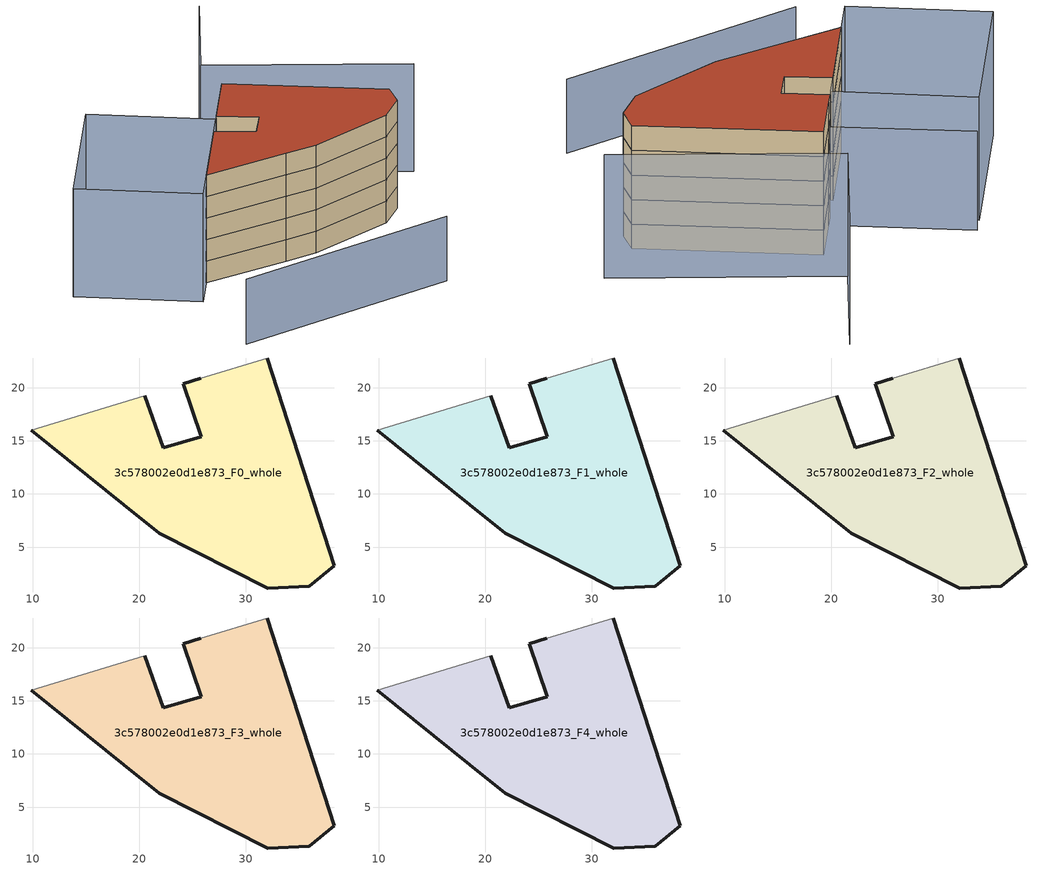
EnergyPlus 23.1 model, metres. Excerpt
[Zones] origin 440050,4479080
3c578002e0d1e873_F0_whole
 floor ground (EU_floor_Construction): 32.05,22.78 38.33,3.24 36,1.33 32.08,1.16 21.87,6.3 18.56,8.97 9.86,15.98 20.51,19.26 22.27,14.35 25.82,15.4 24.13,20.35 25.77,20.87 z0
 wall outside (EU_wall_Construction): 9.86,15.98 18.56,8.97 21.87,6.3 32.08,1.16 36,1.33 38.33,3.24 32.05,22.78 / 25.77,20.87 24.13,20.35 25.82,15.4 22.27,14.35 20.51,19.26 z0:3
 wall adiabatic (EU_wall_Construction): 32.05,22.78 25.77,20.87 / 20.51,19.26 9.86,15.98 z0:3
3c578002e0d1e873_F1_whole
 floor to 3c578002e0d1e873_F0_whole (EU_floor_Construction): 32.05,22.78 38.33,3.24 36,1.33 32.08,1.16 21.87,6.3 18.56,8.97 9.86,15.98 20.51,19.26 22.27,14.35 25.82,15.4 24.13,20.35 25.77,20.87 z3
 wall outside (EU_wall_Construction): 9.86,15.98 18.56,8.97 21.87,6.3 32.08,1.16 36,1.33 38.33,3.24 32.05,22.78 / 25.77,20.87 24.13,20.35 25.82,15.4 22.27,14.35 20.51,19.26 z3:6
 wall adiabatic (EU_wall_Construction): 32.05,22.78 25.77,20.87 / 20.51,19.26 9.86,15.98 z3:6
3c578002e0d1e873_F2_whole
 floor to 3c578002e0d1e873_F1_whole (EU_floor_Construction): 32.05,22.78 38.33,3.24 36,1.33 32.08,1.16 21.87,6.3 18.56,8.97 9.86,15.98 20.51,19.26 22.27,14.35 25.82,15.4 24.13,20.35 25.77,20.87 z6
 wall outside (EU_wall_Construction): 9.86,15.98 18.56,8.97 21.87,6.3 32.08,1.16 36,1.33 38.33,3.24 32.05,22.78 / 25.77,20.87 24.13,20.35 25.82,15.4 22.27,14.35 20.51,19.26 z6:9
 wall adiabatic (EU_wall_Construction): 32.05,22.78 25.77,20.87 / 20.51,19.26 9.86,15.98 z6:9
3c578002e0d1e873_F3_whole
 floor to 3c578002e0d1e873_F2_whole (EU_floor_Construction): 32.05,22.78 38.33,3.24 36,1.33 32.08,1.16 21.87,6.3 18.56,8.97 9.86,15.98 20.51,19.26 22.27,14.35 25.82,15.4 24.13,20.35 25.77,20.87 z9
 wall outside (EU_wall_Construction): 9.86,15.98 18.56,8.97 21.87,6.3 32.08,1.16 36,1.33 38.33,3.24 32.05,22.78 / 25.77,20.87 24.13,20.35 25.82,15.4 22.27,14.35 20.51,19.26 z9:12
 wall adiabatic (EU_wall_Construction): 32.05,22.78 25.77,20.87 / 20.51,19.26 9.86,15.98 z9:12
3c578002e0d1e873_F4_whole
 floor to 3c578002e0d1e873_F3_whole (EU_floor_Construction): 32.05,22.78 38.33,3.24 36,1.33 32.08,1.16 21.87,6.3 18.56,8.97 9.86,15.98 20.51,19.26 22.27,14.35 25.82,15.4 24.13,20.35 25.77,20.87 z12
 wall outside (EU_wall_Construction): 9.86,15.98 18.56,8.97 21.87,6.3 32.08,1.16 36,1.33 38.33,3.24 32.05,22.78 / 25.77,20.87 24.13,20.35 25.82,15.4 22.27,14.35 20.51,19.26 z12:15
 wall adiabatic (EU_wall_Construction): 32.05,22.78 25.77,20.87 / 20.51,19.26 9.86,15.98 z12:15
 roof outside (EU_roof_Construction): 38.33,3.24 32.05,22.78 25.77,20.87 24.13,20.35 25.82,15.4 22.27,14.35 20.51,19.26 9.86,15.98 18.56,8.97 21.87,6.3 32.08,1.16 36,1.33 z15
shading: 45.41,2.84 35.5,26.87 / 35.5,26.87 49.33,32.57 / 0.66,29.78 18.81,35.33 / 18.81,35.33 23.46,20.15 / 23.46,20.15 5.32,14.59 / 5.32,14.59 0.66,29.78 z0:15; -2.73,5.76 21.16,-11.04 z0:9; 32.06,22.79 25.8,20.75 / 25.8,20.75 20.85,35.96 z0:12
[Building]
EU S2 Campaign: North Axis=0; Terrain=City; Solar Distribution=FullExterior
[Site:Location]
Madrid: Latitude=40.5; Longitude=-3.5; Time Zone=1; Elevation=609
[SizingPeriod:WeatherFileDays]
AnnualSizingPeriod: Begin Month=1; Begin Day of Month=1; End Month=12; End Day of Month=31; Day of Week for Start Day=Monday; Use Weather File Daylight Saving Period=No; Use Weather File Rain and Snow Indicators=No
[MATERIAL]
EU_InternalMass_Material: Roughness=MediumRough; Thickness=0.1; Conductivity=1; Density=1800; Specific Heat=900; Thermal Absorptance=0.9; Solar Absorptance=0.7; Visible Absorptance=0.7
[MATERIAL:NOMASS] Roughness=MediumRough; Thermal Absorptance=0.9; Solar Absorptance=0.7; Visible Absorptance=0.7
Name | Thermal Resistance
EU_wall_NoMass | 1.60022
EU_roof_NoMass | 1.57597
EU_floor_NoMass | 0.470652
[CONSTRUCTION]
EU_wall_Construction: EU_wall_NoMass
EU_roof_Construction: EU_roof_NoMass
EU_floor_Construction: EU_floor_NoMass
EU_InternalMass_Construction: EU_InternalMass_Material
[ZONE] Type=1; Multiplier=1; Ceiling Height=autocalculate; Floor Area=autocalculate; Part of Total Floor Area=Yes
Name | Volume
3c578002e0d1e873_F0_whole | 930.686
3c578002e0d1e873_F1_whole; 3c578002e0d1e873_F2_whole; 3c578002e0d1e873_F3_whole; 3c578002e0d1e873_F4_whole | 930.685
[INTERNALMASS] Construction=EU_InternalMass_Construction; Surface Area=310.229
Name | Zone or ZoneList
3c578002e0d1e873_F0_whole_EU_InternalMass | 3c578002e0d1e873_F0_whole
3c578002e0d1e873_F1_whole_EU_InternalMass | 3c578002e0d1e873_F1_whole
3c578002e0d1e873_F2_whole_EU_InternalMass | 3c578002e0d1e873_F2_whole
3c578002e0d1e873_F3_whole_EU_InternalMass | 3c578002e0d1e873_F3_whole
3c578002e0d1e873_F4_whole_EU_InternalMass | 3c578002e0d1e873_F4_whole
[OTHEREQUIPMENT] Fuel Type=Electricity; Design Level Calculation Method=Watts/Area; Power per Zone Floor Area=1; Fraction Latent=0; Fraction Radiant=0; Fraction Lost=0; Carbon Dioxide Generation Rate=0; EndUse Subcategory=EU_Step8_InternalGains
Name | Zone or ZoneList or Space or SpaceList | Schedule
EU_Step8_InternalGain_3c578002e0d1e873_F0_whole_f000 | 3c578002e0d1e873_F0_whole | EU_Step8_GainSchedule_3c578002e0d1e873_F0_whole_f000
EU_Step8_InternalGain_3c578002e0d1e873_F1_whole_f000 | 3c578002e0d1e873_F1_whole | EU_Step8_GainSchedule_3c578002e0d1e873_F1_whole_f000
EU_Step8_InternalGain_3c578002e0d1e873_F2_whole_f000 | 3c578002e0d1e873_F2_whole | EU_Step8_GainSchedule_3c578002e0d1e873_F2_whole_f000
EU_Step8_InternalGain_3c578002e0d1e873_F3_whole_f000 | 3c578002e0d1e873_F3_whole | EU_Step8_GainSchedule_3c578002e0d1e873_F3_whole_f000
EU_Step8_InternalGain_3c578002e0d1e873_F4_whole_f000 | 3c578002e0d1e873_F4_whole | EU_Step8_GainSchedule_3c578002e0d1e873_F4_whole_f000
[ZONEVENTILATION:DESIGNFLOWRATE] Schedule=EU_AlwaysOn; Design Flow Rate Calculation Method=AirChanges/Hour; Air Changes per Hour=0.480704; Ventilation Type=Natural; Fan Pressure Rise=0; Fan Total Efficiency=1; Constant Term Coefficient=1; Temperature Term Coefficient=0; Velocity Term Coefficient=0; Velocity Squared Term Coefficient=0; Minimum Indoor Temperature=-100; Maximum Indoor Temperature=100; Delta Temperature=-100; Minimum Outdoor Temperature=-100; Maximum Outdoor Temperature=100; Maximum Wind Speed=40
Name | Zone or ZoneList or Space or SpaceList
EU_ConstantAir_3c578002e0d1e873_F0_whole | 3c578002e0d1e873_F0_whole
EU_ConstantAir_3c578002e0d1e873_F1_whole | 3c578002e0d1e873_F1_whole
EU_ConstantAir_3c578002e0d1e873_F2_whole | 3c578002e0d1e873_F2_whole
EU_ConstantAir_3c578002e0d1e873_F3_whole | 3c578002e0d1e873_F3_whole
EU_ConstantAir_3c578002e0d1e873_F4_whole | 3c578002e0d1e873_F4_whole
[HVACTEMPLATE:THERMOSTAT] Constant Heating Setpoint=20; Constant Cooling Setpoint=50
EU_HeatOnly_3c578002e0d1e873_F0_whole; EU_HeatOnly_3c578002e0d1e873_F1_whole; EU_HeatOnly_3c578002e0d1e873_F2_whole; EU_HeatOnly_3c578002e0d1e873_F3_whole; EU_HeatOnly_3c578002e0d1e873_F4_whole
[HVACTEMPLATE:ZONE:IDEALLOADSAIRSYSTEM] System Availability Schedule=EU_AlwaysOn; Maximum Heating Supply Air Temperature=50; Minimum Cooling Supply Air Temperature=13; Maximum Heating Supply Air Humidity Ratio=0.0156; Minimum Cooling Supply Air Humidity Ratio=0.0077; Heating Limit=NoLimit; Cooling Limit=NoLimit; Heating Availability Schedule=EU_AlwaysOn; Cooling Availability Schedule=EU_CoolingOff; Dehumidification Control Type=ConstantSensibleHeatRatio; Cooling Sensible Heat Ratio=0.7; Dehumidification Setpoint=60; Humidification Control Type=None; Humidification Setpoint=30; Outdoor Air Method=None; Outdoor Air Flow Rate per Person=0.00944; Outdoor Air Flow Rate per Zone Floor Area=0; Outdoor Air Flow Rate per Zone=0; Demand Controlled Ventilation Type=None; Outdoor Air Economizer Type=NoEconomizer; Heat Recovery Type=None; Sensible Heat Recovery Effectiveness=0.7; Latent Heat Recovery Effectiveness=0.65
Name | Template Thermostat
3c578002e0d1e873_F0_whole | EU_HeatOnly_3c578002e0d1e873_F0_whole
3c578002e0d1e873_F1_whole | EU_HeatOnly_3c578002e0d1e873_F1_whole
3c578002e0d1e873_F2_whole | EU_HeatOnly_3c578002e0d1e873_F2_whole
3c578002e0d1e873_F3_whole | EU_HeatOnly_3c578002e0d1e873_F3_whole
3c578002e0d1e873_F4_whole | EU_HeatOnly_3c578002e0d1e873_F4_whole
[SIZING:ZONE] Zone Cooling Design Supply Air Temperature Input Method=SupplyAirTemperature; Zone Cooling Design Supply Air Temperature=13; Zone Heating Design Supply Air Temperature Input Method=SupplyAirTemperature; Zone Heating Design Supply Air Temperature=50; Zone Cooling Design Supply Air Humidity Ratio=0.008; Zone Heating Design Supply Air Humidity Ratio=0.008; Cooling Design Air Flow Method=DesignDay; Cooling Design Air Flow Rate=0; Cooling Minimum Air Flow per Zone Floor Area=0.000762; Cooling Minimum Air Flow=0; Cooling Minimum Air Flow Fraction=0.2; Heating Design Air Flow Method=DesignDay; Heating Design Air Flow Rate=0; Heating Maximum Air Flow per Zone Floor Area=0.002032; Heating Maximum Air Flow=0.141576; Heating Maximum Air Flow Fraction=0.3; Account for Dedicated Outdoor Air System=No; Dedicated Outdoor Air System Control Strategy=NeutralSupplyAir; Dedicated Outdoor Air Low Setpoint Temperature for Design=autosize; Dedicated Outdoor Air High Setpoint Temperature for Design=autosize; Zone Load Sizing Method=Sensible Load Only No Latent Load; Zone Latent Cooling Design Supply Air Humidity Ratio Input Method=HumidityRatioDifference; Zone Cooling Design Supply Air Humidity Ratio Difference=0.005; Zone Latent Heating Design Supply Air Humidity Ratio Input Method=HumidityRatioDifference; Zone Humidification Design Supply Air Humidity Ratio Difference=0.005
3c578002e0d1e873_F0_whole; 3c578002e0d1e873_F1_whole; 3c578002e0d1e873_F2_whole; 3c578002e0d1e873_F3_whole; 3c578002e0d1e873_F4_whole
[SCHEDULE:CONSTANT]
Name | Hourly Value
EU_AlwaysOn | 1
EU_CoolingOff | 0
[SCHEDULE:FILE] Column Number=1; Rows to Skip at Top=0; Number of Hours of Data=8760; Column Separator=Comma; Interpolate to Timestep=No; Minutes per Item=60; Adjust Schedule for Daylight Savings=Yes
Name | File
EU_Step8_GainSchedule_3c578002e0d1e873_F0_whole_f000 | ../../schedules/3c578002e0d1e873/3c578002e0d1e873_F0_whole_f000_gain.csv
EU_Step8_GainSchedule_3c578002e0d1e873_F1_whole_f000 | ../../schedules/3c578002e0d1e873/3c578002e0d1e873_F1_whole_f000_gain.csv
EU_Step8_GainSchedule_3c578002e0d1e873_F2_whole_f000 | ../../schedules/3c578002e0d1e873/3c578002e0d1e873_F2_whole_f000_gain.csv
EU_Step8_GainSchedule_3c578002e0d1e873_F3_whole_f000 | ../../schedules/3c578002e0d1e873/3c578002e0d1e873_F3_whole_f000_gain.csv
EU_Step8_GainSchedule_3c578002e0d1e873_F4_whole_f000 | ../../schedules/3c578002e0d1e873/3c578002e0d1e873_F4_whole_f000_gain.csv
